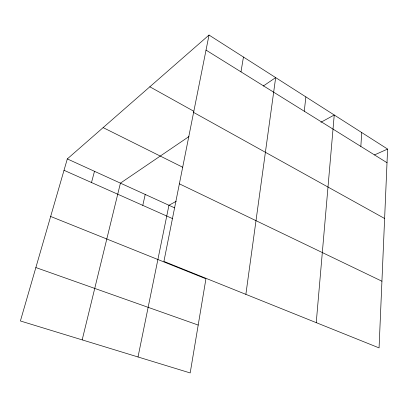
<?xml version="1.0" encoding="UTF-8"?>
<svg xmlns="http://www.w3.org/2000/svg" width="408" height="408" viewBox="0 0 408 408"><rect width="100%" height="100%" fill="white"/><g stroke="black" fill="none" stroke-linecap="round" stroke-linejoin="round"><path stroke-width="0.61" d="M387.6 149.073L379.068 347.902L163.914 261.416L209.024 35.057L387.6 149.073L374.452 154.938M360.84 146.421L361.728 132.554M316.241 322.646L334.239 115.005L320.933 122.273M304.276 111.231L305.867 96.89M245.866 294.357L275.665 77.607L263.257 86.047M240.985 71.854L243.454 57.038M138.016 356.975L168.943 205.275L176.205 201.312M142.785 205.367L145.222 194.453M82.181 339.884L120.426 183.146L188.96 136.553M91.499 182.534L94.488 171.309M209.024 35.057L67.315 158.916L20.4 320.974L190.189 372.943L205.933 278.802L50.658 216.459M35.863 267.556L198.196 325.064M64.02 170.299L172.513 218.601M67.315 158.916L174.649 207.876M179.377 183.835L381.929 281.219M103.132 127.612L182.789 167.28M193.606 112.414L384.622 218.499M149.838 86.792L193.831 111.277M206.025 50.108L387.014 162.705"/></g></svg>
